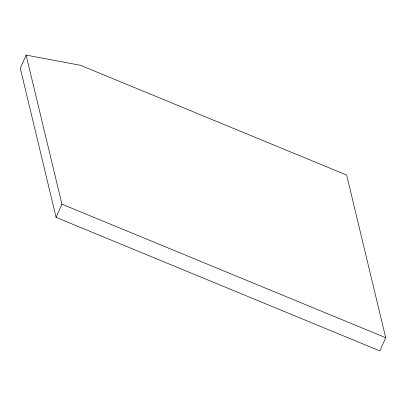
<?xml version="1.0" encoding="UTF-8"?>
<svg xmlns="http://www.w3.org/2000/svg" width="406" height="406" viewBox="0 0 406 406"><rect width="100%" height="100%" fill="white"/><g stroke="black" fill="none" stroke-linecap="round" stroke-linejoin="round"><path stroke-width="0.61" d="M26.126 55.089L20.3 68.304L56.089 217.377L379.874 350.911L385.7 337.696L346.658 175.072L80.52 65.31L26.126 55.089L61.915 204.162L56.089 217.377M61.915 204.162L385.7 337.696"/></g></svg>
